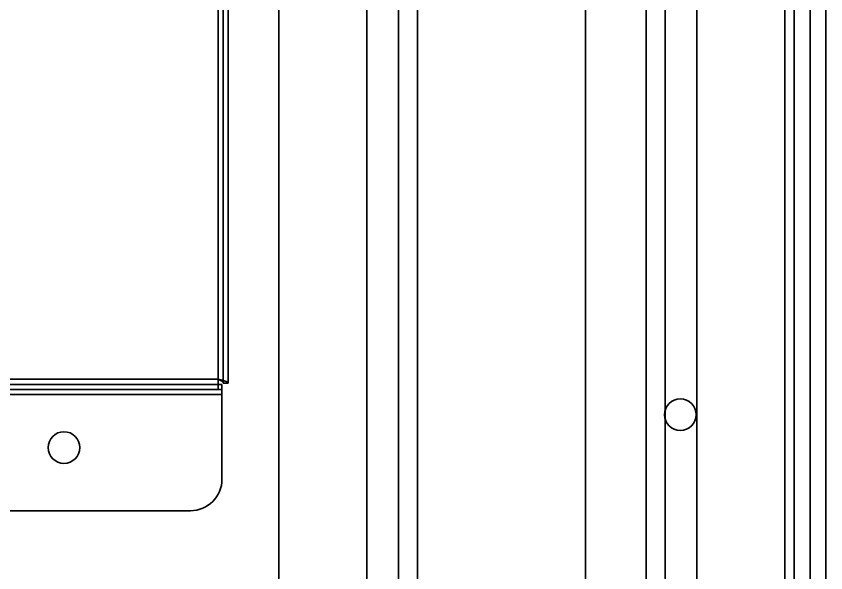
# Model space of a CAD drawing. Header units: millimetres. Extents: x -431 to 3717, y -325 to 2729.
# Drawn here: x 1297 to 1425, y 375 to 463.1 of the extents above; entities that cross this region are included whole.
import ezdxf

# ---------------------------------------------------------------- set-up
doc = ezdxf.new("R2010")
doc.units = ezdxf.units.MM

msp = doc.modelspace()

# ---------------------------------------------------------------- linework, layer by layer
at = {"color": 7, "linetype": 'Continuous', "lineweight": 35}
for p, q in [((1329.72, 405), (1329.72, 578)), ((1329.72, 578), (1329.72, 405)), ((1330.52, 578), (1330.52, 405)), ((1330.52, 405), (1330.52, 578)), ((1328.92, 405.6), (1328.92, 577.4)), ((1328.92, 405.6), (1328.92, 577.4)), ((1420.02, 50), (1420.02, 550)), ((1420.02, 50), (1420.02, 550)), ((1422.52, 50), (1422.52, 550)), ((1425.02, 50), (1425.02, 550)), ((1422.52, 541.15), (1422.52, 360.57)), ((1425.02, 360.57), (1425.02, 541.15)), ((1387.02, 60), (1387.02, 540)), ((1387.02, 60), (1387.02, 540)), ((1360.43, 538.06), (1360.43, 337)), ((1360.43, 538.06), (1360.43, 337)), ((1396.6, 538.06), (1396.6, 337)), ((1396.6, 538.06), (1396.6, 337)), ((1352.43, 532.17), (1352.43, 67.83)), ((1357.43, 532.17), (1357.43, 337)), ((1399.6, 532.17), (1399.6, 337)), ((1404.6, 532.17), (1404.6, 67.83)), ((1338.52, 498.08), (1338.52, 101.92)), ((1338.52, 498.08), (1338.52, 101.92)), ((1352.43, 498.8), (1352.43, 101.2)), ((1357.43, 498.8), (1357.43, 101.2)), ((1399.6, 498.8), (1399.6, 101.2)), ((1404.6, 498.8), (1404.6, 101.2)), ((1418.52, 498.08), (1418.52, 101.92)), ((1418.52, 498.08), (1418.52, 101.92)), ((806.52, 404.8), (1329.52, 404.8)), ((807.12, 405.6), (1328.92, 405.6)), ((807.12, 405.6), (1328.92, 405.6)), ((807.12, 404.8), (1328.92, 404.8)), ((1328.92, 404), (1328.92, 405.6)), ((1328.92, 404.8), (1328.92, 405.6)), ((1328.92, 404), (1328.92, 404.8)), ((1328.92, 404.8), (1329.52, 404.8)), ((1329.52, 404), (1329.52, 404.8)), ((1329.52, 404.8), (1329.52, 404)), ((1329.52, 404.8), (1329.52, 403.2)), ((1330.52, 405), (1329.72, 405)), ((1330.52, 405), (1329.72, 405)), ((806.52, 404), (1329.52, 404)), ((807.12, 404), (1328.92, 404)), ((1328.92, 404), (1329.52, 404)), ((1329.52, 404), (1329.52, 403.2)), ((806.52, 403.2), (1329.52, 403.2)), ((806.52, 403.2), (1329.52, 403.2)), ((1329.52, 403.2), (1329.52, 389.8)), ((1329.52, 403.2), (1329.52, 389.8)), ((811.52, 384.8), (1324.52, 384.8)), ((811.52, 384.8), (1324.52, 384.8))]:
    msp.add_line(p, q, dxfattribs=at)
for centre in [(1402.02, 400), (1402.02, 400), (1304.52, 394.8), (1304.52, 394.8)]:
    msp.add_circle(centre, 2.5, dxfattribs=at)
msp.add_arc((1324.52, 389.8), 5, 270, 0, dxfattribs=at)
msp.add_arc((1324.52, 389.8), 5, 270, 0, dxfattribs=at)
msp.add_open_spline([(1330.52, 405), (1330.51, 405.02), (1330.5, 405.07), (1330.43, 405.13), (1330.31, 405.2), (1330.15, 405.26), (1329.96, 405.33), (1329.73, 405.4), (1329.48, 405.46), (1329.2, 405.53), (1329.01, 405.58), (1328.92, 405.6)], degree=3, knots=[0, 0, 0, 0, 0.108839, 0.220834, 0.329684, 0.441689, 0.550539, 0.662544, 0.771394, 0.883399, 1, 1, 1, 1], dxfattribs=at)
msp.add_open_spline([(1329.72, 405), (1329.71, 405.02), (1329.71, 405.07), (1329.66, 405.15), (1329.58, 405.22), (1329.48, 405.3), (1329.36, 405.37), (1329.22, 405.45), (1329.07, 405.52), (1328.97, 405.57), (1328.92, 405.6)], degree=3, dxfattribs=at)

doc.saveas('drawing.dxf')
